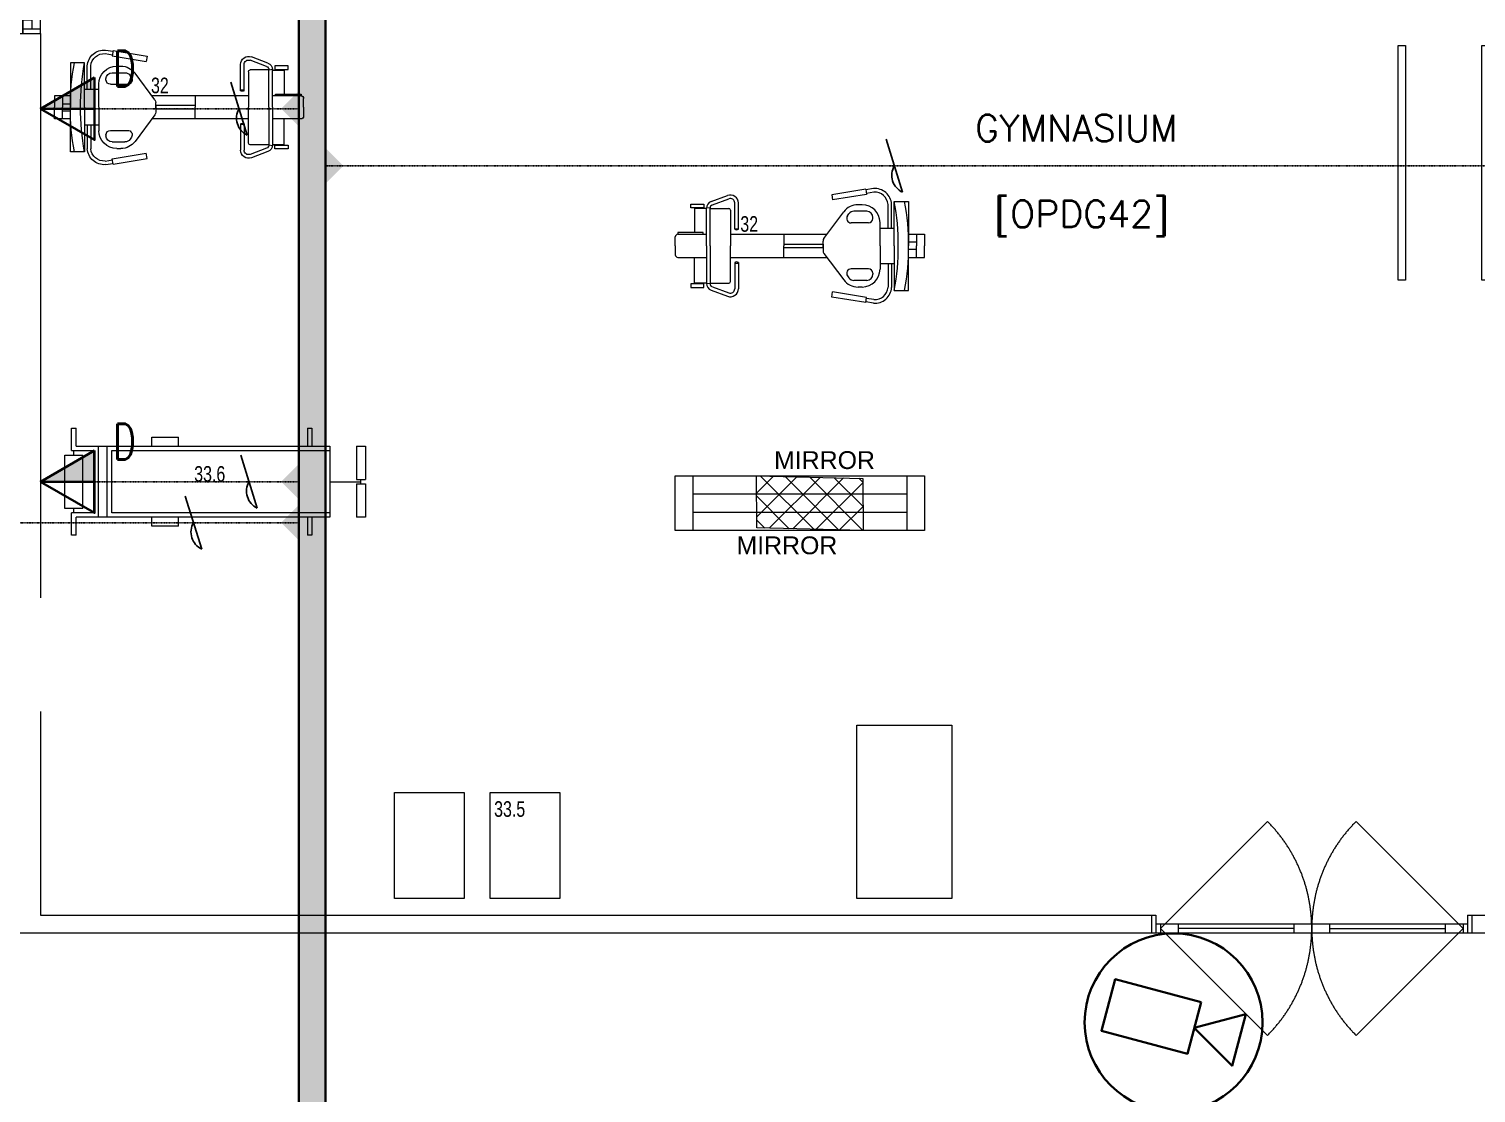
# Model space of a CAD drawing. Header units: inches. Extents: x -12418 to 57169, y -29325 to 19878.
# Drawn here: x 37112 to 45241, y -1847 to 4131 of the extents above; entities that cross this region are included whole.
import ezdxf

# ---------------------------------------------------------------- set-up
doc = ezdxf.new("R2010")
doc.units = ezdxf.units.IN
doc.header["$LTSCALE"] = 25
doc.header["$MEASUREMENT"] = 0
doc.linetypes.add('00-Ground Floor$0$DASHED', pattern=[0.75, 0.5, -0.25])
doc.linetypes.add('DASHDOT', pattern=[25.4, 12.7, -6.35, 0, -6.35])
doc.layers.get('0').update_dxf_attribs({"color": 8})
doc.layers.add('0 @ 50', color=8, linetype='Continuous')
doc.layers.add('T-WIRE', color=140, linetype='Continuous')
for name, color, linetype, lineweight in [('00-Ground Floor$0$72_EGR_BASE_TEXT', 252, 'Continuous', 5), ('00-Ground Floor$0$72_EGR_EQP_TAG', 142, 'Continuous', 5), ('00-Ground Floor$0$Aluminum', 251, 'Continuous', 5), ('00-Ground Floor$0$C-HYDR-CTCH', 251, 'Continuous', 5), ('00-Ground Floor$0$Hatch', 254, 'Continuous', 5), ('00-Ground Floor$0$LOADING', 253, 'Continuous', 5), ('00-Ground Floor$0$TYP-ANNO', 7, 'Continuous', 5), ('00-Ground Floor$0$Walls', 251, 'Continuous', 5), ('E-LITE-CLNG-CNDT', 6, 'DASHDOT', 35), ('T-CABL-TRAY', 60, 'Continuous', 35), ('T-DATA-CLNG-COND', 51, 'DASHDOT', 25), ('T-DATA-CLNG-COND @ 100', 51, 'DASHDOT', 25), ('T-DATA-DEVC-TYPE', 2, 'Continuous', 25), ('T-DATA-WALL @ 100', 33, 'Continuous', 35), ('T-SERT-CLNG @ 100', 60, 'Continuous', 35)]:
    doc.layers.add(name, color=color, linetype=linetype, lineweight=lineweight)
doc.layers.add('00-Ground Floor$0$Meubles', color=7, linetype='Continuous', lineweight=5, true_color=0xa6b1d3)
doc.styles.add('00-Ground Floor$0$MtXpl_Swis721_Lt_BT', font='swissl.ttf')
doc.styles.add('00-Ground Floor$0$SIMPLEX', font='SIMPLEX.shx', dxfattribs={"height": 150})
doc.styles.add('00-Ground Floor$0$X3G_ENTITY_257CFD', font='swisscl.ttf', dxfattribs={"height": 200})
doc.styles.add('DC_Simplex', font='SIMPLEX.shx', dxfattribs={"width": 0.7})

# ---------------------------------------------------------------- blocks, each defined once
blk = doc.blocks.new('00-Ground Floor$0$door1700')
at = {"layer": '00-Ground Floor$0$Aluminum', "linetype": '00-Ground Floor$0$DASHED', "ltscale": 300}
for p, q in [((34940, 89347.9), (35541, 89949)), ((36640, 89347.9), (36039, 89949)), ((34940, 89347.9), (35541, 88746.9)), ((36640, 89347.9), (36039, 88746.9))]:
    blk.add_line(p, q, dxfattribs=at)
at = {"layer": '00-Ground Floor$0$Aluminum'}
for p, q in [((34915, 89422.9), (34590, 89422.9)), ((34615, 89422.9), (34615, 89322.9)), ((34865, 89422.9), (34865, 89322.9)), ((34915, 89422.9), (34915, 89322.9)), ((36990, 89422.9), (36665, 89422.9)), ((36665, 89422.9), (36665, 89322.9)), ((36715, 89422.9), (36715, 89322.9)), ((36965, 89422.9), (36965, 89322.9)), ((34865, 89372.9), (34615, 89372.9)), ((34665, 89372.9), (34665, 89322.9)), ((34815, 89347.9), (34665, 89347.9)), ((34815, 89372.9), (34815, 89322.9)), ((36665, 89372.9), (34915, 89372.9)), ((34940, 89372.9), (34940, 89322.9)), ((35040, 89372.9), (35040, 89322.9)), ((35690, 89347.9), (35040, 89347.9)), ((35690, 89372.9), (35690, 89322.9)), ((35790, 89372.9), (35790, 89322.9)), ((35890, 89372.9), (35890, 89322.9)), ((35890, 89347.9), (36540, 89347.9)), ((36540, 89372.9), (36540, 89322.9)), ((36640, 89372.9), (36640, 89322.9)), ((36715, 89372.9), (36965, 89372.9)), ((36765, 89372.9), (36765, 89322.9)), ((36765, 89347.9), (36915, 89347.9)), ((36915, 89372.9), (36915, 89322.9)), ((36990, 89322.9), (34590, 89322.9)), ((34590, 89322.9), (36990, 89322.9))]:
    blk.add_line(p, q, dxfattribs=at)
at = {"layer": '00-Ground Floor$0$Aluminum', "linetype": '00-Ground Floor$0$DASHED', "ltscale": 300}
for centre, start, end in [((34940, 89347.9), 315, 45), ((36640, 89347.9), 135, 225)]:
    blk.add_arc(centre, 850, start, end, dxfattribs=at)
blk = doc.blocks.new('00-Ground Floor$0$exercicebike')
at = {"linetype": 'Continuous', "lineweight": 5}
for p, q in [((-13.7, 1399.9), (51.3, 1399.9)), ((-13.7, 1309.2), (-13.7, 1399.9)), ((116.3, 1399.9), (51.3, 1399.9)), ((116.3, 1309.2), (116.3, 1399.9)), ((-198.7, 1229.9), (-198.7, 1309.9)), ((-198.7, 1309.9), (51.3, 1309.9)), ((-13.7, 1354.9), (51.3, 1354.9)), ((31, 1354.9), (31, 1309.9)), ((116.3, 1354.9), (51.3, 1354.9)), ((301.3, 1309.9), (51.3, 1309.9)), ((71.7, 1354.9), (71.7, 1309.9)), ((301.3, 1229.9), (301.3, 1309.9)), ((51.3, 1229.9), (-198.7, 1229.9)), ((-48.7, 1149.9), (-48.7, 1229.9)), ((51.3, 1229.9), (301.3, 1229.9)), ((151.3, 1149.9), (151.3, 1229.9)), ((-48.7, 1214.9), (-182.3, 1214.9)), ((-48.7, 1194.9), (-181.6, 1194.9)), ((-48.7, 1149.9), (-80, 1149.9)), ((51.3, 1149.9), (-48.7, 1149.9)), ((51.3, 1149.9), (151.3, 1149.9)), ((151.3, 1214.9), (285, 1214.9)), ((151.3, 1194.9), (284.3, 1194.9)), ((151.3, 1149.9), (182.6, 1149.9)), ((-270.5, 1113), (-263.4, 1070.3)), ((-267.7, 1069.6), (-238.1, 1074.5)), ((-267.7, 1069.6), (-236.1, 878.7)), ((-250.6, 1115.3), (-243.7, 1073.6)), ((-238.1, 1074.5), (-206.5, 883.6)), ((-143.1, 1075), (-143.1, 1003.3)), ((-103, 1110), (-108.1, 1110)), ((-78, 1085), (-78, 987.7)), ((180.7, 1085), (180.7, 987.7)), ((205.7, 1110), (210.8, 1110)), ((245.8, 1075), (245.8, 1003.3)), ((340.8, 1074.5), (309.2, 883.6)), ((370.4, 1069.6), (338.8, 878.7)), ((370.4, 1069.6), (340.8, 1074.5)), ((353.3, 1115.3), (346.3, 1073.6)), ((373.2, 1113), (366.1, 1070.3)), ((-180, 1049.9), (-180, 1026.2)), ((282.6, 1049.9), (282.6, 1026.2)), ((9.1, 834.9), (-139.8, 946)), ((-117.2, 967.1), (-127.9, 974.4)), ((93.6, 834.9), (242.5, 946)), ((219.8, 967.1), (230.5, 974.4)), ((-236.1, 878.7), (-206.5, 883.6)), ((-13.7, 309.9), (-13.7, 851.9)), ((51.3, 829.9), (24.1, 829.9)), ((41.6, 829.9), (51.3, 829.9)), ((41.6, 609.9), (41.6, 829.9)), ((51.3, 829.9), (78.6, 829.9)), ((61, 829.9), (51.3, 829.9)), ((61, 609.9), (61, 829.9)), ((116.3, 309.9), (116.3, 851.9)), ((338.8, 878.7), (309.2, 883.6)), ((-13.7, 609.9), (51.3, 609.9)), ((116.3, 609.9), (51.3, 609.9)), ((-42.1, 354), (-189.6, 354)), ((-42.1, 334), (-189.6, 334)), ((-45.1, 334), (-45.1, 354)), ((144.8, 354), (292.2, 354)), ((144.8, 334), (292.2, 334)), ((147.8, 334), (147.8, 354)), ((-197.5, 201), (-231.8, 293.4)), ((-178.7, 208), (-213, 300.3)), ((-158.7, 194.9), (-158.7, 299.9)), ((-148.7, 309.9), (51.3, 309.9)), ((251.3, 309.9), (51.3, 309.9)), ((261.3, 194.9), (261.3, 299.9)), ((281.4, 208), (315.7, 300.3)), ((300.2, 201), (334.4, 293.4)), ((-159.6, 194.9), (-162.3, 175)), ((51.3, 194.9), (-160, 194.9)), ((51.3, 174.9), (-160, 174.9)), ((-158.1, 174.9), (-158.1, 108.3)), ((-13.7, 14.9), (-13.7, 174.9)), ((51.3, 194.9), (262.7, 194.9)), ((51.3, 174.9), (262.7, 174.9)), ((116.3, 14.9), (116.3, 174.9)), ((260.8, 174.9), (260.8, 108.3)), ((262.3, 194.9), (264.9, 175)), ((-182, 86.8), (-182, 160.9)), ((-182, 160.9), (-161.7, 160.9)), ((-161.7, 86.8), (-182, 86.8)), ((-161.7, 160.9), (-161.7, 86.8)), ((-158.1, 108.3), (-23, 108.3)), ((-13.7, 157.1), (-23.4, 157.1)), ((-23.4, 157.1), (-23.4, 13.5)), ((260.8, 108.3), (116.3, 108.3)), ((264.3, 160.9), (264.3, 86.8)), ((284.7, 160.9), (264.3, 160.9)), ((264.3, 86.8), (284.7, 86.8)), ((284.7, 86.8), (284.7, 160.9)), ((-23.4, 13.5), (-13.6, 13.5)), ((51.3, -0.1), (1.3, -0.1)), ((51.3, -0.1), (101.3, -0.1))]:
    blk.add_line(p, q, dxfattribs=at)
for centre, radius, start, end in [((31.9, 120), 1190.1, 89.06287, 101.16909), ((70.8, 120), 1190.1, 78.83086, 90.93713), ((31.9, 62.3), 1190.1, 89.06287, 101.16909), ((70.8, 62.3), 1190.1, 78.83086, 90.93713), ((-175.8, 1120.2), 95, 93.95898, 184.33631), ((-175.8, 1120.2), 75, 94.45601, 183.69166), ((-80, 1049.9), 100, 90, 180), ((182.6, 1049.9), 100, 0, 90), ((278.5, 1120.2), 75, 356.30834, 85.54399), ((278.5, 1120.2), 95, 355.66369, 86.04102), ((-108.1, 1075), 35, 90, 180), ((-103, 1085), 25, 0, 90), ((205.7, 1085), 25, 90, 180), ((210.8, 1075), 35, 0, 90), ((-80, 1026.2), 100, 180, 233.26555), ((-108.1, 1003.3), 35, 180, 235.60117), ((-103, 987.7), 25, 235.60054, 0), ((205.7, 987.7), 25, 180, 304.39946), ((210.8, 1003.3), 35, 304.40018, 0), ((182.6, 1026.2), 100, 306.73445, 0), ((24.1, 854.9), 25, 233.2644, 270), ((78.6, 854.9), 25, 270, 306.7356), ((-189.6, 309), 45, 90, 200.3571), ((-189.6, 309), 25, 90, 200.35808), ((-56.2, 344), 17.3, 324.60314, 35.39686), ((158.9, 344), 17.3, 144.60314, 215.39686), ((292.2, 309), 45, 339.64171, 90), ((292.2, 309), 25, 339.64192, 90), ((-148.7, 299.9), 10, 90, 180), ((251.3, 299.9), 10, 0, 90), ((-160, 214.9), 40, 200.35721, 270), ((-160, 214.9), 20, 200.35587, 270), ((262.7, 214.9), 20, 270, 339.64413), ((262.7, 214.9), 40, 270, 339.64279), ((1.3, 14.9), 15, 180, 270), ((101.3, 14.9), 15, 270, 0)]:
    blk.add_arc(centre, radius, start, end, dxfattribs=at)
blk = doc.blocks.new('00-Ground Floor$0$PARALLEL BARS')
at = {"layer": '00-Ground Floor$0$LOADING'}
for points in [[(-939485.1, -375615.7), (-939443.5, -375615.7), (-939443.5, -376935.4), (-939485.1, -376935.4)], [(-939014.7, -375615.7), (-938973, -375615.7), (-938973, -376935.4), (-939014.7, -376935.4)]]:
    blk.add_lwpolyline(points, close=True, dxfattribs=at)
blk = doc.blocks.new('00-Ground Floor$0$CPM UPPER')
at = {"layer": '00-Ground Floor$0$Meubles'}
blk.add_lwpolyline([(-940143.1, -378901.2), (-939751.7, -378901.2), (-939751.7, -379496.6), (-940143.1, -379496.6)], close=True, dxfattribs=at)
blk = doc.blocks.new('00-Ground Floor$0$CPM LOWER')
at = {"layer": '00-Ground Floor$0$Meubles'}
blk.add_lwpolyline([(-939607.2, -378901.2), (-939215.9, -378901.2), (-939215.9, -379496.6), (-939607.2, -379496.6)], close=True, dxfattribs=at)
blk = doc.blocks.new('00-Ground Floor$0$QUADRICEPS EXERCISER')
at = {"layer": '00-Ground Floor$0$LOADING'}
blk.add_lwpolyline([(-940113.3, -376394.8), (-939580.2, -376394.8), (-939580.2, -377369.4), (-940113.3, -377369.4)], close=True, dxfattribs=at)
blk = doc.blocks.new('00-Ground Floor$0$GYM2')
at = {"layer": '00-Ground Floor$0$LOADING'}
for p, q in [((37628.8, 94030.6), (37653.8, 94030.6)), ((37628.8, 93930.6), (37628.8, 94030.6)), ((37653.8, 93930.6), (37653.8, 94030.6)), ((38378.8, 93980.6), (38378.8, 93930.6)), ((38378.8, 93980.6), (38528.8, 93980.6)), ((38528.8, 93980.6), (38528.8, 93930.6)), ((38953.8, 94030.6), (38953.8, 93930.6)), ((38953.8, 94030.6), (38978.8, 94030.6)), ((38978.8, 94030.6), (38978.8, 93905.6)), ((37328.8, 93930.6), (37378.8, 93930.6)), ((37328.8, 93743.1), (37328.8, 93930.6)), ((37378.8, 93743.1), (37378.8, 93930.6)), ((37528.8, 93530.6), (37528.8, 93930.6)), ((37528.8, 93930.6), (38953.8, 93930.6)), ((37528.8, 93905.6), (38753.8, 93905.6)), ((38753.8, 93905.6), (38753.8, 93555.6)), ((38778.8, 93930.6), (38778.8, 93530.6)), ((38828.8, 93930.6), (38828.8, 93530.6)), ((38853.8, 93905.6), (38978.8, 93905.6)), ((38853.8, 93905.6), (38853.8, 93555.6)), ((38966.3, 93905.6), (38966.3, 93880.6)), ((38916.3, 93880.6), (39016.3, 93880.6)), ((38916.3, 93880.6), (38916.3, 93580.6)), ((39016.3, 93880.6), (39016.3, 93580.6)), ((37378.8, 93743.1), (37328.8, 93743.1)), ((37353.8, 93743.1), (37353.8, 93718.1)), ((37528.8, 93730.6), (37353.8, 93730.6)), ((37378.8, 93718.1), (37328.8, 93718.1)), ((37328.8, 93530.6), (37328.8, 93718.1)), ((37378.8, 93530.6), (37378.8, 93718.1)), ((39016.3, 93580.6), (38916.3, 93580.6)), ((38966.3, 93580.6), (38966.3, 93555.6)), ((37378.8, 93530.6), (37328.8, 93530.6)), ((38753.8, 93555.6), (37528.8, 93555.6)), ((38953.8, 93530.6), (37528.8, 93530.6)), ((37628.8, 93430.6), (37628.8, 93530.6)), ((37653.8, 93430.6), (37653.8, 93530.6)), ((38378.8, 93530.6), (38378.8, 93480.6)), ((38528.8, 93480.6), (38378.8, 93480.6)), ((38528.8, 93530.6), (38528.8, 93480.6)), ((38978.8, 93555.6), (38853.8, 93555.6)), ((38953.8, 93530.6), (38953.8, 93430.6)), ((38978.8, 93555.6), (38978.8, 93430.6)), ((37653.8, 93430.6), (37628.8, 93430.6)), ((38978.8, 93430.6), (38953.8, 93430.6))]:
    blk.add_line(p, q, dxfattribs=at)
blk = doc.blocks.new('00-Ground Floor$0$PULLEY SYSTEM')
at = {"layer": '00-Ground Floor$0$TYP-ANNO', "rotation": 90}
blk.add_blockref('00-Ground Floor$0$GYM2', (-847456.4, -413802.2, 0), dxfattribs=at)
blk = doc.blocks.new('00-Ground Floor')
at = {"layer": '00-Ground Floor$0$Hatch'}
h = blk.add_hatch(dxfattribs=at)
h.set_pattern_fill('ANSI37', color=256, scale=30)
h.set_pattern_definition([(45, (-1981.42, -13099.68), (-67.35192, 67.35192), []), (135, (-1981.42, -13099.68), (-67.35192, -67.35192), [])])
h.paths.add_polyline_path([(48971.2, 8818.2), (48367.3, 8810.1), (48371.2, 8521.7), (48975.1, 8529.8)])
h.paths.add_polyline_path([(41810.5, 8810.5), (41227, 8805), (41207, 8513.7), (41790.5, 8519.1)])
h.paths.add_polyline_path([(27433.5, 8803.1), (26834.4, 8799), (26828.7, 8506), (27427.8, 8510)])
h.paths.add_polyline_path([(34618.7, 8805.3), (34017.5, 8797.8), (34009.3, 8512.1), (34610.5, 8519.6)])
h.paths.add_polyline_path([(20214.3, 8812.4), (19607.8, 8790.5), (19622.4, 8498), (20228.8, 8519.8)])
h.paths.add_polyline_path([(13477.7, 8802), (12255.7, 8825.9), (12249.3, 8529.8), (13471.3, 8505.8)])
h.paths.add_polyline_path([(13491.8, 1601.9), (12276.8, 1586.2), (12263.3, 1293.7), (13478.3, 1309.4)])
h.paths.add_polyline_path([(13465.7, -5591.3), (12262.6, -5607.3), (12256.9, -5900.3), (13460, -5884.3)])
h.paths.add_polyline_path([(13484.2, -12790), (12287.5, -12801.4), (12290.4, -13095.9), (13487, -13084.4)])
h.paths.add_polyline_path([(5849.2, -12787.9), (5245.6, -12791.6), (5256.3, -13077.1), (5859.8, -13073.4)])
h.paths.add_polyline_path([(5833.8, -5589.9), (5236.9, -5588.3), (5236.8, -5889.5), (5833.6, -5891)])
h.paths.add_polyline_path([(5843.6, 1599.7), (5224.3, 1600.9), (5213.7, 1298), (5833, 1296.7)])
h.paths.add_polyline_path([(5820.3, 8779.1), (5219.7, 8793.5), (5216, 8503.9), (5816.7, 8489.4)])
h.paths.add_polyline_path([(-1378.8, 8777.2), (-1981.4, 8799.9), (-1979.5, 8511.6), (-1376.9, 8488.9)])
h.paths.add_polyline_path([(-1371.1, -5601.1), (-1973.1, -5608.1), (-1969.7, -5899.7), (-1367.7, -5892.7)])
h.paths.add_polyline_path([(-1353.5, -12795.7), (-1951.9, -12796.7), (-1947.1, -13097.4), (-1348.7, -13096.4)])
h.paths.add_polyline_path([(20233.2, -12782.5), (19627.5, -12795.4), (19633.2, -13096.6), (20238.9, -13083.7)])
h.paths.add_polyline_path([(20226.6, -5590), (19632.3, -5607.6), (19634.4, -5904.1), (20228.7, -5886.6)])
h.paths.add_polyline_path([(20217.9, 1618), (19619, 1610.4), (19623, 1310.2), (20221.9, 1317.9)])
h.paths.add_polyline_path([(27418.3, 1602.8), (26816.3, 1607.5), (26820.6, 1315.3), (27422.5, 1310.7)])
h.paths.add_polyline_path([(27422, -5579.9), (26818.1, -5597.5), (26831.6, -5897.5), (27431.7, -5876.5)])
h.paths.add_polyline_path([(27438.1, -12795.9), (26834.3, -12789.3), (26831.9, -13075), (27435.7, -13081.6)])
h.paths.add_polyline_path([(34636.6, -12785.4), (34039.3, -12800), (34048.3, -13099.7), (34645.6, -13085.1)])
h.paths.add_polyline_path([(34629.3, -5597.1), (34028, -5595.2), (34029.2, -5892.4), (34630.4, -5894.3)])
h.paths.add_polyline_path([(34592.8, 1606.7), (34012, 1611.4), (34031.7, 1321.6), (34612.5, 1316.9)])
h.paths.add_polyline_path([(41796.2, 1606), (41198.6, 1619.8), (41200.6, 1327.8), (41798.2, 1314.1)])
h.paths.add_polyline_path([(41797.2, -5592.6), (41228.8, -5600.2), (41230.6, -5894.3), (41799, -5886.7)])
h.paths.add_polyline_path([(41834.3, -12789.7), (41229, -12792.4), (41230.4, -13096.9), (41835.6, -13094.3)])
h.paths.add_polyline_path([(49008.5, -12790.2), (48420.5, -12774.1), (48407.3, -13081.4), (48995.3, -13097.4)])
h.paths.add_polyline_path([(48992.7, -5590.8), (48389.5, -5589.7), (48387.5, -5886.2), (48990.7, -5887.3)])
at = {"layer": '00-Ground Floor$0$Aluminum', "linetype": '00-Ground Floor$0$DASHED', "ltscale": 300}
for p, q in [((43467.9, -922.4, 0), (44069, -321.4, 0)), ((45167.9, -922.4, 0), (44566.9, -321.4, 0)), ((43467.9, -922.4, 0), (44069, -1523.5, 0)), ((45167.9, -922.4, 0), (44566.9, -1523.5, 0))]:
    blk.add_line(p, q, dxfattribs=at)
at = {"layer": '00-Ground Floor$0$Aluminum'}
for p, q in [((43417.9, -847.4, 0), (43442.9, -847.4, 0)), ((43442.9, -847.4, 0), (43442.9, -947.4, 0)), ((45192.9, -847.4, 0), (45192.9, -947.4, 0)), ((45192.9, -847.4, 0), (45217.9, -847.4, 0)), ((43417.9, -947.4, 0), (45217.9, -947.4, 0)), ((43442.9, -897.4, 0), (45192.9, -897.4, 0)), ((43467.9, -897.4, 0), (43467.9, -947.4, 0)), ((43567.9, -897.4, 0), (43567.9, -947.4, 0)), ((44217.9, -922.4, 0), (43567.9, -922.4, 0)), ((44217.9, -897.4, 0), (44217.9, -947.4, 0)), ((44317.9, -897.4, 0), (44317.9, -947.4, 0)), ((44417.9, -897.4, 0), (44417.9, -947.4, 0)), ((44417.9, -922.4, 0), (45067.9, -922.4, 0)), ((45067.9, -897.4, 0), (45067.9, -947.4, 0)), ((45167.9, -897.4, 0), (45167.9, -947.4, 0))]:
    blk.add_line(p, q, dxfattribs=at)
at = {"layer": '00-Ground Floor$0$Aluminum', "linetype": '00-Ground Floor$0$DASHED', "ltscale": 300}
for centre, start, end in [((43467.9, -922.4, 0), 315, 45), ((45167.9, -922.4, 0), 135, 225)]:
    blk.add_arc(centre, 850, start, end, dxfattribs=at)
at = {"layer": '00-Ground Floor$0$C-HYDR-CTCH', "elevation": 301873, "flags": 128}
blk.add_lwpolyline([(41798.2, 1314.1), (41200.6, 1327.8), (41198.6, 1619.8), (41796.2, 1606), (41798.2, 1314.1)], dxfattribs=at)
at = {"layer": '00-Ground Floor$0$LOADING'}
for p, q in [((40742.9, 1619.8, 301873), (42142.9, 1619.8, 301873)), ((40742.9, 1314.1, 301873), (40742.9, 1619.8, 301873)), ((40842.9, 1314.1, 301873), (40842.9, 1619.8, 301873)), ((42042.9, 1619.8, 301873), (42042.9, 1314.1, 301873)), ((42142.9, 1619.8, 301873), (42142.9, 1314.1, 301873)), ((40842.9, 1519.8, 301873), (42042.9, 1519.8, 301873)), ((42042.9, 1414.1, 301873), (40842.9, 1414.1, 301873)), ((42142.9, 1314.1, 301873), (40742.9, 1314.1, 301873))]:
    blk.add_line(p, q, dxfattribs=at)
at = {"layer": '00-Ground Floor$0$Walls'}
for p, q in [((34817.9, 4105.7, 0), (37177.9, 4105.7, 0)), ((37177.9, 4105.7, 0), (37177.9, 935.7, 0)), ((37177.9, 4105.7, 0), (37177.9, 1005.7, 0)), ((37177.9, 295.7, 0), (37177.9, -747.4, 0)), ((37177.9, -747.4, 0), (37177.9, -847.4, 0)), ((37177.9, -847.4, 0), (43417.9, -847.4, 0)), ((43417.9, -847.4, 0), (43417.9, -947.4, 0)), ((45217.9, -847.4, 0), (45935.8, -847.4)), ((45217.9, -847.4, 0), (45217.9, -947.4, 0)), ((17732.9, -947.4, 0), (43417.9, -947.4, 0)), ((45217.9, -947.4, 0), (45935.8, -947.4))]:
    blk.add_line(p, q, dxfattribs=at)
at = {"layer": '00-Ground Floor$0$Aluminum', "rotation": 270}
blk.add_blockref('00-Ground Floor$0$door1700', (-52245, 41095.7, 0), dxfattribs=at)
at = {"layer": '00-Ground Floor$0$LOADING', "xscale": -1, "rotation": 90}
blk.add_blockref('00-Ground Floor$0$exercicebike', (38655, 3742.3, 0), dxfattribs=at)
at = {"layer": '00-Ground Floor$0$LOADING'}
for name, p in [('00-Ground Floor$0$PARALLEL BARS', (984288.6, 379654.4)), ('00-Ground Floor$0$QUADRICEPS EXERCISER', (981875.9, 376614.4, 0)), ('00-Ground Floor$0$CPM UPPER', (979309.5, 378741.6, 0)), ('00-Ground Floor$0$CPM LOWER', (979309.5, 378741.6, 0))]:
    blk.add_blockref(name, p, dxfattribs=at)
for name, p, rotation in [('00-Ground Floor$0$exercicebike', (40743, 2964, 0), 270), ('00-Ground Floor$0$PULLEY SYSTEM', (-337471.2, 942774.5, 0), 89.99999999214037)]:
    blk.add_blockref(name, p, dxfattribs=dict(at, rotation=rotation))
at = {"layer": '00-Ground Floor$0$72_EGR_BASE_TEXT', "char_height": 150, "attachment_point": 2, "style": '00-Ground Floor$0$SIMPLEX'}
for s, insert in [('GYMNASIUM', (42995.1, 3649.2, 0)), ('[OPDG42]', (43024.7, 3166.9))]:
    blk.add_mtext(s, dxfattribs=dict(at, insert=insert))
at = {"layer": '00-Ground Floor$0$72_EGR_EQP_TAG', "char_height": 87.47, "attachment_point": 2, "style": '00-Ground Floor$0$X3G_ENTITY_257CFD'}
for s, insert in [('32', (37847.7, 3857.7, 0)), ('32', (41158, 3079.4, 0)), ('33.6', (38127.8, 1675.1, 0)), ('33.5', (39812.5, -207.7, 0))]:
    blk.add_mtext(s, dxfattribs=dict(at, insert=insert))
at = {"layer": '00-Ground Floor$0$LOADING', "char_height": 100, "width": 902.373, "attachment_point": 1, "style": '00-Ground Floor$0$MtXpl_Swis721_Lt_BT'}
for insert in [(41259.1, 1759, 301873), (41047.9, 1280.1)]:
    blk.add_mtext(' MIRROR', dxfattribs=dict(at, insert=insert))
blk = doc.blocks.new('*U41')
blk.add_hatch(color=254).paths.add_polyline_path([(3.031, -1.75), (3.031, 0), (0, 0)])
blk.add_line((0, 0), (3.031, 0))
blk.add_lwpolyline([(3.031, -1.75), (0, 0), (3.031, 1.75)], close=True)
at = {"layer": 'T-DATA-DEVC-TYPE', "style": 'DC_Simplex', "width": 0.7, "flags": 8}
blk.add_attdef('DC_TYPE', (2.682, 5.634), '', height=2, rotation=360, dxfattribs=at)
blk = doc.blocks.new('*U50')
for points in [[(1.548, 1.138), (0.772, -1.76), (-4.058, -0.466), (-3.281, 2.432)], [(4.058, 0.466), (3.281, -2.432), (1.16, -0.311)]]:
    blk.add_lwpolyline(points, close=True)
blk.add_circle((0, 0), 5)
blk = doc.blocks.new('*U104')
at = {"lineweight": 0}
h = blk.add_hatch(dxfattribs=at)
h.set_pattern_fill('HEX', color=253, scale=8, angle=180, style=0)
h.set_pattern_definition([(180, (-17227.167, -2e-10), (6e-13, -43.99409), [25.4, -50.8]), (300, (-17227.167, -2e-10), (38.1, 21.99705), [25.4, -50.8]), (240, (-17252.567, -2e-10), (38.1, -21.99705), [25.4, -50.8])])
h.paths.add_polyline_path([(-9158, 150), (-9158, 0), (0, 0), (0, 150)])
at = {"color": 0}
for p, q in [((0, 150), (-9158, 150)), ((-9158, 0), (-9158, 150)), ((0, 0), (0, 150)), ((0, 0), (-9158, 0))]:
    blk.add_line(p, q, dxfattribs=at)
blk = doc.blocks.new('*U105')
blk.add_hatch(color=256).paths.add_polyline_path([(-1, 0), (0, -1), (1, 0)])
blk = doc.blocks.new('*U106')
blk.add_hatch(color=256).paths.add_polyline_path([(1, 0), (0, 1), (-1, 0)])
blk = doc.blocks.new('W-TEL')
blk.add_line((-66, -213), (66, 213))
blk.add_arc((131, 76), 151, 115.3301, 210.179)
blk = doc.blocks.new('*U118')
at = {"layer": 'T-WIRE', "xscale": -0.006999999999825377, "yscale": 0.006999999999970897, "zscale": 0.006999999999999999}
blk.add_blockref('W-TEL', (0, 0), dxfattribs=at)

msp = doc.modelspace()

# ---------------------------------------------------------------- linework, layer by layer
at = {"layer": 'T-DATA-CLNG-COND', "ltscale": 0.01, "elevation": 0}
for points in [[(37481, 3683.3), (38628.9, 3683.3)], [(45894.8, 3362.5), (38778.9, 3362.5)], [(37481, 1587.5), (38628.9, 1587.5)], [(36681.2, 1357.2), (38628.9, 1357.2)]]:
    msp.add_lwpolyline(points, dxfattribs=at)

# ---------------------------------------------------------------- block references
at = {"layer": '0 @ 50', "xscale": 100, "yscale": 100, "zscale": 100, "rotation": 180}
for p in [(38292.3, 3683.3, 0), (41972.9, 3362.5, 0), (38348.5, 1587.5, 0), (38036.4, 1357.2, 0)]:
    msp.add_blockref('*U118', p, dxfattribs=at)
at = {"layer": 'E-LITE-CLNG-CNDT'}
msp.add_blockref('00-Ground Floor', (0, 0), dxfattribs=at)
at = {"layer": 'T-CABL-TRAY', "linetype": 'Continuous', "rotation": 270}
msp.add_blockref('*U104', (38628.9, -2447.4, 0), dxfattribs=at)
at = {"layer": 'T-DATA-CLNG-COND @ 100', "xscale": -100, "yscale": 100, "zscale": 100, "rotation": 90.00000000001782}
for name, p in [('*U106', (38628.9, 3683.3)), ('*U105', (38778.9, 3362.5)), ('*U106', (38628.9, 1587.5)), ('*U106', (38628.9, 1357.2))]:
    msp.add_blockref(name, p, dxfattribs=at)
at = {"layer": 'T-DATA-WALL @ 100'}
ref = msp.add_blockref('*U41', (37177.9, 3683.3, 0), dxfattribs=dict(at, xscale=-100, yscale=100, zscale=100, rotation=180))
ref.add_attrib('DC_TYPE', 'D', (37586.2, 3808.6, 0), dxfattribs={"layer": 'T-DATA-DEVC-TYPE', "height": 200, "style": 'DC_Simplex', "width": 0.7, "flags": 8})
ref = msp.add_blockref('*U41', (37177.9, 1587.4, 0), dxfattribs=dict(at, xscale=-100, yscale=100, zscale=100, rotation=180))
ref.add_attrib('DC_TYPE', 'D', (37586.2, 1712.7, 0), dxfattribs={"layer": 'T-DATA-DEVC-TYPE', "height": 200, "style": 'DC_Simplex', "width": 0.7, "flags": 8})
at = {"layer": 'T-SERT-CLNG @ 100', "xscale": 100, "yscale": 100, "zscale": 100}
msp.add_blockref('*U50', (43542.2, -1450.7), dxfattribs=at)

doc.saveas('drawing.dxf')
